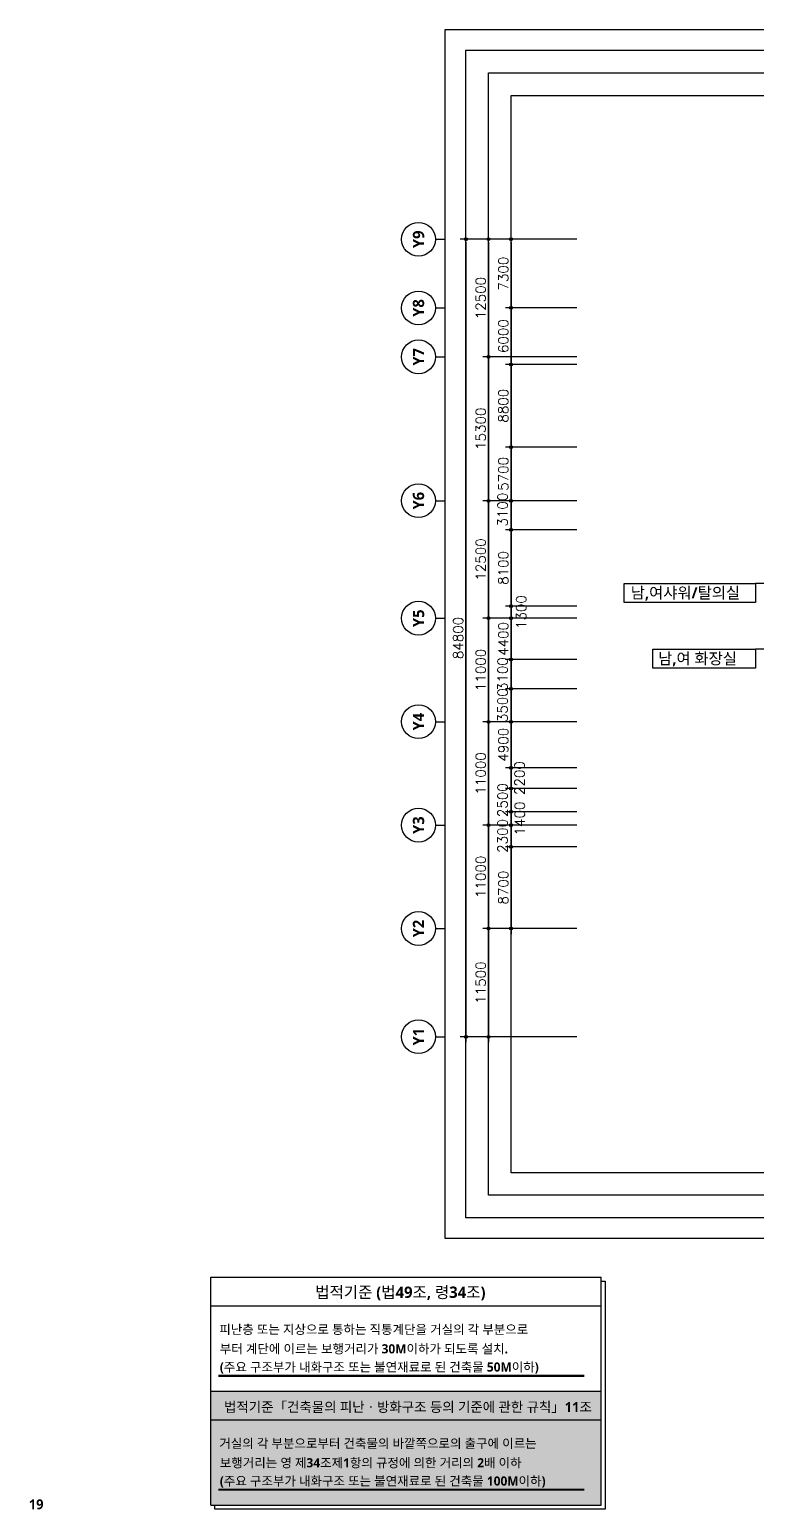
# Model space of a CAD drawing. Header units: millimetres. Extents: x 7833 to 190005487, y 7641 to 455456909.
# Drawn here: x 240546 to 317895, y 7643 to 165016 of the extents above; entities that cross this region are included whole.
import ezdxf
from ezdxf.enums import TextEntityAlignment as Align

# ---------------------------------------------------------------- set-up
doc = ezdxf.new("R2010")
doc.units = ezdxf.units.MM
doc.header["$LTSCALE"] = 200
doc.header["$MEASUREMENT"] = 0
doc.header["$PDSIZE"] = -10
doc.layers.get('0').update_dxf_attribs({"linetype": 'CONTINUOUS'})
doc.layers.get('Defpoints').update_dxf_attribs({"color": 153, "linetype": 'CONTINUOUS'})
for name, color, linetype in [('A-ANNO-TEXT2', 3, 'CONTINUOUS'), ('A-ANNO-TITL', 7, 'CONTINUOUS'), ('SOL-창고', 8, 'CONTINUOUS'), ('T1', 2, 'CONTINUOUS'), ('TEX', 3, 'CONTINUOUS'), ('X-SEC-종$0$A-ST-AXIS-BUB', 7, 'CONTINUOUS'), ('방수', 8, 'CONTINUOUS')]:
    doc.layers.add(name, color=color, linetype=linetype)
doc.layers.add('Defpoint', color=161, linetype='CONTINUOUS', plot=False)
doc.styles.add('SH_대대리576', font='')
doc.styles.get("Standard").update_dxf_attribs({"font": 'SIMPLEX.shx'})
doc.styles.get('SH_대대리576').set_extended_font_data('NanumGothic', bold=True)
doc.dimstyles.new('SHP 600', dxfattribs={"dimscale": 300, "dimtxt": 3.5, "dimasz": 1, "dimexe": 2, "dimexo": 2, "dimgap": 1, "dimtad": 1, "dimdec": 0, "dimzin": 0, "dimdsep": 46, "dimtxsty": 'Standard', "dimblk": 'DIMDOT', "dimcen": 0.09, "dimclrt": 3, "dimadec": 0, "dimazin": 1, "dimtfac": 1, "dimtdec": 0, "dimtix": 1, "dimtmove": 2, "dimatfit": 0, "dimldrblk": 'DIMDOT', "dimfxl": 1, "dimtolj": 1, "dimtzin": 0, "dimarcsym": 0})

# ---------------------------------------------------------------- blocks, each defined once
blk = doc.blocks.new('DIMDOT')
at = {"color": 0}
blk.add_line((-2, 0), (2, 0), dxfattribs=at)
for radius in [0.5, 0.25]:
    blk.add_circle((0, 0), radius, dxfattribs=at)
blk = doc.blocks.new('*D1820')
at = {"color": 0, "lineweight": -2}
for p, q in [((298782, 142716), (286382, 142716)), ((286982, 142416), (286982, 58216)), ((298782, 57916), (286382, 57916))]:
    blk.add_line(p, q, dxfattribs=at)
at = {"layer": 'Defpoints', "color": 0}
for p in [(299382, 142716), (286982, 57916), (299382, 57916)]:
    blk.add_point(p, dxfattribs=at)
at = {"color": 0, "linetype": 'ByBlock', "lineweight": -2, "xscale": 300, "yscale": 300, "zscale": 300}
for p, rotation in [((286982, 142716), 90), ((286982, 57916), 270)]:
    blk.add_blockref('DIMDOT', p, dxfattribs=dict(at, rotation=rotation))
at = {"color": 3, "insert": (286156, 100316), "char_height": 1050, "attachment_point": 5, "rotation": 90}
blk.add_mtext('\\A1;84800', dxfattribs=at)
blk = doc.blocks.new('*D1821')
at = {"color": 0, "lineweight": -2}
for p, q in [((298782, 69416), (288782, 69416)), ((289382, 69116), (289382, 58216)), ((298782, 57916), (288782, 57916))]:
    blk.add_line(p, q, dxfattribs=at)
at = {"layer": 'Defpoints', "color": 0}
for p in [(299382, 69416), (289382, 57916), (299382, 57916)]:
    blk.add_point(p, dxfattribs=at)
at = {"color": 0, "linetype": 'ByBlock', "lineweight": -2, "xscale": 300, "yscale": 300, "zscale": 300}
for p, rotation in [((289382, 69416), 90), ((289382, 57916), 270)]:
    blk.add_blockref('DIMDOT', p, dxfattribs=dict(at, rotation=rotation))
at = {"color": 3, "insert": (288556, 63666), "char_height": 1050, "attachment_point": 5, "rotation": 90}
blk.add_mtext('\\A1;11500', dxfattribs=at)
blk = doc.blocks.new('*D1822')
at = {"color": 0, "lineweight": -2}
for p, q in [((298782, 80416), (288782, 80416)), ((289382, 80116), (289382, 69716)), ((298782, 69416), (288782, 69416))]:
    blk.add_line(p, q, dxfattribs=at)
at = {"layer": 'Defpoints', "color": 0}
for p in [(299382, 80416), (289382, 69416), (299382, 69416)]:
    blk.add_point(p, dxfattribs=at)
at = {"color": 0, "linetype": 'ByBlock', "lineweight": -2, "xscale": 300, "yscale": 300, "zscale": 300}
for p, rotation in [((289382, 80416), 90), ((289382, 69416), 270)]:
    blk.add_blockref('DIMDOT', p, dxfattribs=dict(at, rotation=rotation))
at = {"color": 3, "insert": (288556, 74916), "char_height": 1050, "attachment_point": 5, "rotation": 90}
blk.add_mtext('\\A1;11000', dxfattribs=at)
blk = doc.blocks.new('*D1823')
at = {"color": 0, "lineweight": -2}
for p, q in [((298782, 91416), (288782, 91416)), ((289382, 91116), (289382, 80716)), ((298782, 80416), (288782, 80416))]:
    blk.add_line(p, q, dxfattribs=at)
at = {"layer": 'Defpoints', "color": 0}
for p in [(299382, 91416), (289382, 80416), (299382, 80416)]:
    blk.add_point(p, dxfattribs=at)
at = {"color": 0, "linetype": 'ByBlock', "lineweight": -2, "xscale": 300, "yscale": 300, "zscale": 300}
for p, rotation in [((289382, 91416), 90), ((289382, 80416), 270)]:
    blk.add_blockref('DIMDOT', p, dxfattribs=dict(at, rotation=rotation))
at = {"color": 3, "insert": (288556, 85916), "char_height": 1050, "attachment_point": 5, "rotation": 90}
blk.add_mtext('\\A1;11000', dxfattribs=at)
blk = doc.blocks.new('*D1824')
at = {"color": 0, "lineweight": -2}
for p, q in [((298782, 102416), (288782, 102416)), ((289382, 102116), (289382, 91716)), ((298782, 91416), (288782, 91416))]:
    blk.add_line(p, q, dxfattribs=at)
at = {"layer": 'Defpoints', "color": 0}
for p in [(299382, 102416), (289382, 91416), (299382, 91416)]:
    blk.add_point(p, dxfattribs=at)
at = {"color": 0, "linetype": 'ByBlock', "lineweight": -2, "xscale": 300, "yscale": 300, "zscale": 300}
for p, rotation in [((289382, 102416), 90), ((289382, 91416), 270)]:
    blk.add_blockref('DIMDOT', p, dxfattribs=dict(at, rotation=rotation))
at = {"color": 3, "insert": (288556, 96916), "char_height": 1050, "attachment_point": 5, "rotation": 90}
blk.add_mtext('\\A1;11000', dxfattribs=at)
blk = doc.blocks.new('*D1825')
at = {"color": 0, "lineweight": -2}
for p, q in [((298782, 114916), (288782, 114916)), ((289382, 114616), (289382, 102716)), ((298782, 102416), (288782, 102416))]:
    blk.add_line(p, q, dxfattribs=at)
at = {"layer": 'Defpoints', "color": 0}
for p in [(299382, 114916), (289382, 102416), (299382, 102416)]:
    blk.add_point(p, dxfattribs=at)
at = {"color": 0, "linetype": 'ByBlock', "lineweight": -2, "xscale": 300, "yscale": 300, "zscale": 300}
for p, rotation in [((289382, 114916), 90), ((289382, 102416), 270)]:
    blk.add_blockref('DIMDOT', p, dxfattribs=dict(at, rotation=rotation))
at = {"color": 3, "insert": (288556, 108666), "char_height": 1050, "attachment_point": 5, "rotation": 90}
blk.add_mtext('\\A1;12500', dxfattribs=at)
blk = doc.blocks.new('*D1826')
at = {"color": 0, "lineweight": -2}
for p, q in [((298782, 130216), (288782, 130216)), ((289382, 129916), (289382, 115216)), ((298782, 114916), (288782, 114916))]:
    blk.add_line(p, q, dxfattribs=at)
at = {"layer": 'Defpoints', "color": 0}
for p in [(299382, 130216), (289382, 114916), (299382, 114916)]:
    blk.add_point(p, dxfattribs=at)
at = {"color": 0, "linetype": 'ByBlock', "lineweight": -2, "xscale": 300, "yscale": 300, "zscale": 300}
for p, rotation in [((289382, 130216), 90), ((289382, 114916), 270)]:
    blk.add_blockref('DIMDOT', p, dxfattribs=dict(at, rotation=rotation))
at = {"color": 3, "insert": (288556, 122566), "char_height": 1050, "attachment_point": 5, "rotation": 90}
blk.add_mtext('\\A1;15300', dxfattribs=at)
blk = doc.blocks.new('*D1827')
at = {"color": 0, "lineweight": -2}
for p, q in [((298782, 142716), (288782, 142716)), ((289382, 142416), (289382, 130516)), ((298782, 130216), (288782, 130216))]:
    blk.add_line(p, q, dxfattribs=at)
at = {"layer": 'Defpoints', "color": 0}
for p in [(299382, 142716), (289382, 130216), (299382, 130216)]:
    blk.add_point(p, dxfattribs=at)
at = {"color": 0, "linetype": 'ByBlock', "lineweight": -2, "xscale": 300, "yscale": 300, "zscale": 300}
for p, rotation in [((289382, 142716), 90), ((289382, 130216), 270)]:
    blk.add_blockref('DIMDOT', p, dxfattribs=dict(at, rotation=rotation))
at = {"color": 3, "insert": (288556, 136466), "char_height": 1050, "attachment_point": 5, "rotation": 90}
blk.add_mtext('\\A1;12500', dxfattribs=at)
blk = doc.blocks.new('*D1828')
at = {"color": 0, "lineweight": -2}
for p, q in [((298782, 135416), (291182, 135416)), ((291782, 135116), (291782, 129716)), ((298782, 129416), (291182, 129416))]:
    blk.add_line(p, q, dxfattribs=at)
at = {"layer": 'Defpoints', "color": 0}
for p in [(299382, 135416), (291782, 129416), (299382, 129416)]:
    blk.add_point(p, dxfattribs=at)
at = {"color": 0, "linetype": 'ByBlock', "lineweight": -2, "xscale": 300, "yscale": 300, "zscale": 300}
for p, rotation in [((291782, 135416), 90), ((291782, 129416), 270)]:
    blk.add_blockref('DIMDOT', p, dxfattribs=dict(at, rotation=rotation))
at = {"color": 3, "insert": (290956, 132416), "char_height": 1050, "attachment_point": 5, "rotation": 90}
blk.add_mtext('\\A1;6000', dxfattribs=at)
blk = doc.blocks.new('*D1829')
at = {"color": 0, "lineweight": -2}
for p, q in [((298782, 129416), (291182, 129416)), ((291782, 129116), (291782, 120916)), ((298782, 120616), (291182, 120616))]:
    blk.add_line(p, q, dxfattribs=at)
at = {"layer": 'Defpoints', "color": 0}
for p in [(299382, 129416), (291782, 120616), (299382, 120616)]:
    blk.add_point(p, dxfattribs=at)
at = {"color": 0, "linetype": 'ByBlock', "lineweight": -2, "xscale": 300, "yscale": 300, "zscale": 300}
for p, rotation in [((291782, 129416), 90), ((291782, 120616), 270)]:
    blk.add_blockref('DIMDOT', p, dxfattribs=dict(at, rotation=rotation))
at = {"color": 3, "insert": (290956, 125016), "char_height": 1050, "attachment_point": 5, "rotation": 90}
blk.add_mtext('\\A1;8800', dxfattribs=at)
blk = doc.blocks.new('*D1830')
at = {"color": 0, "lineweight": -2}
for p, q in [((298782, 120616), (291182, 120616)), ((291782, 120316), (291782, 115216)), ((298782, 114916), (291182, 114916))]:
    blk.add_line(p, q, dxfattribs=at)
at = {"layer": 'Defpoints', "color": 0}
for p in [(299382, 120616), (291782, 114916), (299382, 114916)]:
    blk.add_point(p, dxfattribs=at)
at = {"color": 0, "linetype": 'ByBlock', "lineweight": -2, "xscale": 300, "yscale": 300, "zscale": 300}
for p, rotation in [((291782, 120616), 90), ((291782, 114916), 270)]:
    blk.add_blockref('DIMDOT', p, dxfattribs=dict(at, rotation=rotation))
at = {"color": 3, "insert": (290956, 117766), "char_height": 1050, "attachment_point": 5, "rotation": 90}
blk.add_mtext('\\A1;5700', dxfattribs=at)
blk = doc.blocks.new('*D1831')
at = {"color": 0, "lineweight": -2}
for p, q in [((298782, 114916), (291182, 114916)), ((291782, 114616), (291782, 112116)), ((298782, 111816), (291182, 111816))]:
    blk.add_line(p, q, dxfattribs=at)
at = {"layer": 'Defpoints', "color": 0}
for p in [(299382, 114916), (291782, 111816), (299382, 111816)]:
    blk.add_point(p, dxfattribs=at)
at = {"color": 0, "linetype": 'ByBlock', "lineweight": -2, "xscale": 300, "yscale": 300, "zscale": 300}
for p, rotation in [((291782, 114916), 90), ((291782, 111816), 270)]:
    blk.add_blockref('DIMDOT', p, dxfattribs=dict(at, rotation=rotation))
at = {"color": 3, "insert": (290881, 113966), "char_height": 1050, "attachment_point": 5, "rotation": 90}
blk.add_mtext('\\A1;3100', dxfattribs=at)
blk = doc.blocks.new('*D1832')
at = {"color": 0, "lineweight": -2}
for p, q in [((298782, 111816), (291182, 111816)), ((291782, 111516), (291782, 104016)), ((298782, 103716), (291182, 103716))]:
    blk.add_line(p, q, dxfattribs=at)
at = {"layer": 'Defpoints', "color": 0}
for p in [(299382, 111816), (291782, 103716), (299382, 103716)]:
    blk.add_point(p, dxfattribs=at)
at = {"color": 0, "linetype": 'ByBlock', "lineweight": -2, "xscale": 300, "yscale": 300, "zscale": 300}
for p, rotation in [((291782, 111816), 90), ((291782, 103716), 270)]:
    blk.add_blockref('DIMDOT', p, dxfattribs=dict(at, rotation=rotation))
at = {"color": 3, "insert": (290956, 107766), "char_height": 1050, "attachment_point": 5, "rotation": 90}
blk.add_mtext('\\A1;8100', dxfattribs=at)
blk = doc.blocks.new('*D1833')
at = {"color": 0, "lineweight": -2}
for p, q in [((298782, 103716), (291182, 103716)), ((298782, 102416), (291182, 102416)), ((291782, 103416), (291782, 102716))]:
    blk.add_line(p, q, dxfattribs=at)
at = {"layer": 'Defpoints', "color": 0}
for p in [(291782, 102416), (299382, 103716), (299382, 102416)]:
    blk.add_point(p, dxfattribs=at)
at = {"color": 0, "linetype": 'ByBlock', "lineweight": -2, "xscale": 300, "yscale": 300, "zscale": 300}
for p, rotation in [((291782, 103716), 90), ((291782, 102416), 270)]:
    blk.add_blockref('DIMDOT', p, dxfattribs=dict(at, rotation=rotation))
at = {"color": 3, "insert": (292867, 103066), "char_height": 1050, "attachment_point": 5, "rotation": 90}
blk.add_mtext('\\A1;1300', dxfattribs=at)
blk = doc.blocks.new('*D1834')
at = {"color": 0, "lineweight": -2}
for p, q in [((298782, 102416), (291182, 102416)), ((291782, 102116), (291782, 98316)), ((298782, 98016), (291182, 98016))]:
    blk.add_line(p, q, dxfattribs=at)
at = {"layer": 'Defpoints', "color": 0}
for p in [(299382, 102416), (291782, 98016), (299382, 98016)]:
    blk.add_point(p, dxfattribs=at)
at = {"color": 0, "linetype": 'ByBlock', "lineweight": -2, "xscale": 300, "yscale": 300, "zscale": 300}
for p, rotation in [((291782, 102416), 90), ((291782, 98016), 270)]:
    blk.add_blockref('DIMDOT', p, dxfattribs=dict(at, rotation=rotation))
at = {"color": 3, "insert": (290956, 100216), "char_height": 1050, "attachment_point": 5, "rotation": 90}
blk.add_mtext('\\A1;4400', dxfattribs=at)
blk = doc.blocks.new('*D1835')
at = {"color": 0, "lineweight": -2}
for p, q in [((298782, 98016), (291182, 98016)), ((291782, 97716), (291782, 95216)), ((298782, 94916), (291182, 94916))]:
    blk.add_line(p, q, dxfattribs=at)
at = {"layer": 'Defpoints', "color": 0}
for p in [(299382, 98016), (291782, 94916), (299382, 94916)]:
    blk.add_point(p, dxfattribs=at)
at = {"color": 0, "linetype": 'ByBlock', "lineweight": -2, "xscale": 300, "yscale": 300, "zscale": 300}
for p, rotation in [((291782, 98016), 90), ((291782, 94916), 270)]:
    blk.add_blockref('DIMDOT', p, dxfattribs=dict(at, rotation=rotation))
at = {"color": 3, "insert": (290881, 96466), "char_height": 1050, "attachment_point": 5, "rotation": 90}
blk.add_mtext('\\A1;3100', dxfattribs=at)
blk = doc.blocks.new('*D1836')
at = {"color": 0, "lineweight": -2}
for p, q in [((298782, 94916), (291182, 94916)), ((291782, 94616), (291782, 91716)), ((298782, 91416), (291182, 91416))]:
    blk.add_line(p, q, dxfattribs=at)
at = {"layer": 'Defpoints', "color": 0}
for p in [(299382, 94916), (291782, 91416), (299382, 91416)]:
    blk.add_point(p, dxfattribs=at)
at = {"color": 0, "linetype": 'ByBlock', "lineweight": -2, "xscale": 300, "yscale": 300, "zscale": 300}
for p, rotation in [((291782, 94916), 90), ((291782, 91416), 270)]:
    blk.add_blockref('DIMDOT', p, dxfattribs=dict(at, rotation=rotation))
at = {"color": 3, "insert": (290881, 93166), "char_height": 1050, "attachment_point": 5, "rotation": 90}
blk.add_mtext('\\A1;3500', dxfattribs=at)
blk = doc.blocks.new('*D1837')
at = {"color": 0, "lineweight": -2}
for p, q in [((298782, 91416), (291182, 91416)), ((291782, 91116), (291782, 86816)), ((298782, 86516), (291182, 86516))]:
    blk.add_line(p, q, dxfattribs=at)
at = {"layer": 'Defpoints', "color": 0}
for p in [(299382, 91416), (291782, 86516), (299382, 86516)]:
    blk.add_point(p, dxfattribs=at)
at = {"color": 0, "linetype": 'ByBlock', "lineweight": -2, "xscale": 300, "yscale": 300, "zscale": 300}
for p, rotation in [((291782, 91416), 90), ((291782, 86516), 270)]:
    blk.add_blockref('DIMDOT', p, dxfattribs=dict(at, rotation=rotation))
at = {"color": 3, "insert": (290956, 88966), "char_height": 1050, "attachment_point": 5, "rotation": 90}
blk.add_mtext('\\A1;4900', dxfattribs=at)
blk = doc.blocks.new('*D1838')
at = {"color": 0, "lineweight": -2}
for p, q in [((298782, 86516), (291182, 86516)), ((291782, 86216), (291782, 84616)), ((298782, 84316), (291182, 84316))]:
    blk.add_line(p, q, dxfattribs=at)
at = {"layer": 'Defpoints', "color": 0}
for p in [(299382, 86516), (291782, 84316), (299382, 84316)]:
    blk.add_point(p, dxfattribs=at)
at = {"color": 0, "linetype": 'ByBlock', "lineweight": -2, "xscale": 300, "yscale": 300, "zscale": 300}
for p, rotation in [((291782, 86516), 90), ((291782, 84316), 270)]:
    blk.add_blockref('DIMDOT', p, dxfattribs=dict(at, rotation=rotation))
at = {"color": 3, "insert": (292692, 85416), "char_height": 1050, "attachment_point": 5, "rotation": 90}
blk.add_mtext('\\A1;2200', dxfattribs=at)
blk = doc.blocks.new('*D1839')
at = {"color": 0, "lineweight": -2}
for p, q in [((298782, 84316), (291182, 84316)), ((291782, 84016), (291782, 82116)), ((298782, 81816), (291182, 81816))]:
    blk.add_line(p, q, dxfattribs=at)
at = {"layer": 'Defpoints', "color": 0}
for p in [(299382, 84316), (291782, 81816), (299382, 81816)]:
    blk.add_point(p, dxfattribs=at)
at = {"color": 0, "linetype": 'ByBlock', "lineweight": -2, "xscale": 300, "yscale": 300, "zscale": 300}
for p, rotation in [((291782, 84316), 90), ((291782, 81816), 270)]:
    blk.add_blockref('DIMDOT', p, dxfattribs=dict(at, rotation=rotation))
at = {"color": 3, "insert": (290881, 83066), "char_height": 1050, "attachment_point": 5, "rotation": 90}
blk.add_mtext('\\A1;2500', dxfattribs=at)
blk = doc.blocks.new('*D1840')
at = {"color": 0, "lineweight": -2}
for p, q in [((298782, 81816), (291182, 81816)), ((298782, 80416), (291182, 80416)), ((291782, 81516), (291782, 80716))]:
    blk.add_line(p, q, dxfattribs=at)
at = {"layer": 'Defpoints', "color": 0}
for p in [(291782, 80416), (299382, 81816), (299382, 80416)]:
    blk.add_point(p, dxfattribs=at)
at = {"color": 0, "linetype": 'ByBlock', "lineweight": -2, "xscale": 300, "yscale": 300, "zscale": 300}
for p, rotation in [((291782, 81816), 90), ((291782, 80416), 270)]:
    blk.add_blockref('DIMDOT', p, dxfattribs=dict(at, rotation=rotation))
at = {"color": 3, "insert": (292713, 81116), "char_height": 1050, "attachment_point": 5, "rotation": 90}
blk.add_mtext('\\A1;1400', dxfattribs=at)
blk = doc.blocks.new('*D1841')
at = {"color": 0, "lineweight": -2}
for p, q in [((298782, 80416), (291182, 80416)), ((291782, 80116), (291782, 78416)), ((298782, 78116), (291182, 78116))]:
    blk.add_line(p, q, dxfattribs=at)
at = {"layer": 'Defpoints', "color": 0}
for p in [(299382, 80416), (291782, 78116), (299382, 78116)]:
    blk.add_point(p, dxfattribs=at)
at = {"color": 0, "linetype": 'ByBlock', "lineweight": -2, "xscale": 300, "yscale": 300, "zscale": 300}
for p, rotation in [((291782, 80416), 90), ((291782, 78116), 270)]:
    blk.add_blockref('DIMDOT', p, dxfattribs=dict(at, rotation=rotation))
at = {"color": 3, "insert": (290881, 79266), "char_height": 1050, "attachment_point": 5, "rotation": 90}
blk.add_mtext('\\A1;2300', dxfattribs=at)
blk = doc.blocks.new('*D1842')
at = {"color": 0, "lineweight": -2}
for p, q in [((298782, 78116), (291182, 78116)), ((291782, 77816), (291782, 69716)), ((298782, 69416), (291182, 69416))]:
    blk.add_line(p, q, dxfattribs=at)
at = {"layer": 'Defpoints', "color": 0}
for p in [(299382, 78116), (291782, 69416), (299382, 69416)]:
    blk.add_point(p, dxfattribs=at)
at = {"color": 0, "linetype": 'ByBlock', "lineweight": -2, "xscale": 300, "yscale": 300, "zscale": 300}
for p, rotation in [((291782, 78116), 90), ((291782, 69416), 270)]:
    blk.add_blockref('DIMDOT', p, dxfattribs=dict(at, rotation=rotation))
at = {"color": 3, "insert": (290956, 73766), "char_height": 1050, "attachment_point": 5, "rotation": 90}
blk.add_mtext('\\A1;8700', dxfattribs=at)
blk = doc.blocks.new('*D1843')
at = {"color": 0, "lineweight": -2}
for p, q in [((298782, 142716), (291182, 142716)), ((291782, 142416), (291782, 135716)), ((298782, 135416), (291182, 135416))]:
    blk.add_line(p, q, dxfattribs=at)
at = {"layer": 'Defpoints', "color": 0}
for p in [(299382, 142716), (291782, 135416), (299382, 135416)]:
    blk.add_point(p, dxfattribs=at)
at = {"color": 0, "linetype": 'ByBlock', "lineweight": -2, "xscale": 300, "yscale": 300, "zscale": 300}
for p, rotation in [((291782, 142716), 90), ((291782, 135416), 270)]:
    blk.add_blockref('DIMDOT', p, dxfattribs=dict(at, rotation=rotation))
at = {"color": 3, "insert": (290956, 139066), "char_height": 1050, "attachment_point": 5, "rotation": 90}
blk.add_mtext('\\A1;7300', dxfattribs=at)
blk = doc.blocks.new('X-SEC-종$0$A-ST-AXIS-BUB-1')
at = {"layer": 'X-SEC-종$0$A-ST-AXIS-BUB'}
blk.add_line((0, 350), (0, 0), dxfattribs=at)
blk.add_circle((0, 950), 600, dxfattribs=at)
blk = doc.blocks.new('법적기준')
blk.add_wipeout([(1111323002, 333442679), (1111322977, 333402275), (1111323661, 333402275), (1111323661, 333401590), (1111392891, 333401590), (1111392891, 333441994), (1111392206, 333441994), (1111392206, 333442679)]).dxf.layer = '방수'
at = {"layer": 'SOL-창고'}
h = blk.add_hatch(color=254, dxfattribs=at)
h.paths.add_polyline_path([(1111392206, 333417426), (1111392206, 333422477), (1111323002, 333422477), (1111323002, 333417426)])
h.paths.add_polyline_path([(1111323002, 333417426), (1111323002, 333402275), (1111392206, 333402275), (1111392206, 333417426)])
at = {"color": 7}
for p, q in [((1111323002, 333402275), (1111323002, 333442679)), ((1111323002, 333442679), (1111392206, 333442679)), ((1111392206, 333402275), (1111392206, 333442679)), ((1111323002, 333437628), (1111392206, 333437628)), ((1111323002, 333422477), (1111392206, 333422477)), ((1111323002, 333417426), (1111392206, 333417426))]:
    blk.add_line(p, q, dxfattribs=at)
blk.add_line((1111322977, 333402275), (1111392206, 333402275))
blk.add_lwpolyline([(1111392206, 333441994), (1111392891, 333441994), (1111392891, 333401590), (1111323661, 333401590), (1111323661, 333402275)], dxfattribs=at)
at = {"layer": 'TEX', "color": 5}
for p, q in [((1111324342, 333425348), (1111389201, 333425348)), ((1111324342, 333425186), (1111389201, 333425186)), ((1111324342, 333405146), (1111389201, 333405146)), ((1111324342, 333404984), (1111389201, 333404984))]:
    blk.add_line(p, q, dxfattribs=at)
at = {"layer": 'T1', "color": 3, "style": 'SH_대대리576'}
for s, height, p in [('법적기준 (법49조, 령34조)', 2020.2, (1111341492, 333439023)), ('피난층 또는 지상으로 통하는 직통계단을 거실의 각 부분으로', 1623.93, (1111324483, 333432638)), ('부터 계단에 이르는 보행거리가 30M이하가 되도록 설치.', 1623.93, (1111324574, 333429194)), ('(주요 구조부가 내화구조 또는 불연재료로 된 건축물 50M이하)', 1623.93, (1111324574, 333425968)), ('법적기준「건축물의 피난ㆍ방화구조 등의 기준에 관한 규칙」11조', 1750, (1111325315, 333418821)), ('거실의 각 부분으로부터 건축물의 바깥쪽으로의 출구에 이르는', 1623.93, (1111324483, 333412437)), ('보행거리는 영 제34조제1항의 규정에 의한 거리의 2배 이하', 1623.93, (1111324574, 333408992)), ('(주요 구조부가 내화구조 또는 불연재료로 된 건축물 100M이하)', 1623.93, (1111324574, 333405766))]:
    blk.add_text(s, height=height, dxfattribs=at).set_placement(p)

msp = doc.modelspace()

# ---------------------------------------------------------------- linework, layer by layer
at = {"elevation": 103000}
for points in [[(303829.2, 106099.7), (317807.8, 106099.7), (317807.8, 104081.5), (303829.2, 104081.5)], [(306869.2, 99110.3), (317807.8, 99110.3), (317807.8, 97092.2), (306869.2, 97092.2)]]:
    msp.add_lwpolyline(points, close=True, dxfattribs=at)
for points in [[(331075.9, 106099.7), (317807.8, 106099.7)], [(330467.8, 99110.3), (327237.8, 99110.3), (317807.8, 99110.3)]]:
    msp.add_lwpolyline(points, dxfattribs=at)
at = {"layer": 'Defpoint', "elevation": 103000}
for points in [[(455981.8, 36444.9), (284781.8, 36444.9), (284781.8, 165016.3), (455981.8, 165016.3)], [(453781.8, 38644.9), (286981.8, 38644.9), (286981.8, 162816.3), (453781.8, 162816.3)], [(451381.8, 41044.9), (289381.8, 41044.9), (289381.8, 160416.3), (451381.8, 160416.3)], [(448981.8, 43444.9), (291781.8, 43444.9), (291781.8, 158016.3), (448981.8, 158016.3)]]:
    msp.add_lwpolyline(points, close=True, dxfattribs=at)

# ---------------------------------------------------------------- block references
at = {"layer": 'X-SEC-종$0$A-ST-AXIS-BUB', "xscale": 3, "yscale": 3, "zscale": 3, "rotation": 90}
for p in [(284781.8, 142716.3, 103000), (284781.8, 135416.3, 103000), (284781.8, 130216.3, 103000), (284781.8, 114916.3, 103000), (284781.8, 102416.3, 103000), (284781.8, 91416.3, 103000), (284781.8, 80416.3, 103000), (284781.8, 69416.3, 103000), (284781.8, 57916.3, 103000)]:
    msp.add_blockref('X-SEC-종$0$A-ST-AXIS-BUB-1', p, dxfattribs=at)
at = {"layer": '방수', "xscale": 0.6, "yscale": 0.6, "zscale": 0.6}
msp.add_blockref('법적기준', (-666533953.1, -200033282.6, 103000), dxfattribs=at)

# ---------------------------------------------------------------- texts
at = {"layer": 'A-ANNO-TEXT2', "style": 'SH_대대리576'}
for s, p in [('남,여샤워/탈의실', (304523.3, 104518.8, 103000)), ('남,여 화장실', (307438.3, 97529.5, 103000))]:
    msp.add_text(s, height=1200, dxfattribs=at).set_placement(p)
at = {"layer": 'A-ANNO-TITL', "style": 'SH_대대리576'}
msp.add_text('19', height=1050, dxfattribs=at).set_placement((241247.3, 8181.3), align=Align.MIDDLE)
at = {"layer": 'X-SEC-종$0$A-ST-AXIS-BUB', "style": 'SH_대대리576'}
for s, p in [('Y9', (281931.8, 142716.3, 103000)), ('Y8', (281931.8, 135416.3, 103000)), ('Y7', (281931.8, 130216.3, 103000)), ('Y6', (281931.8, 114916.3, 103000)), ('Y5', (281931.8, 102416.3, 103000)), ('Y4', (281931.8, 91416.3, 103000)), ('Y3', (281931.8, 80416.3, 103000)), ('Y2', (281931.8, 69416.3, 103000)), ('Y1', (281931.8, 57916.3, 103000))]:
    msp.add_text(s, height=1200, rotation=90, dxfattribs=at).set_placement(p, align=Align.MIDDLE_CENTER)

# ---------------------------------------------------------------- dimensions: what is measured, and where the dimension line sits
for base, p1, p2, picture, middle in [((286981.8, 57916.3, 103000), (299381.8, 142716.3, 103000), (299381.8, 57916.3, 103000), '*D1820', (286156.1, 100316.3, 103000)), ((289381.8, 130216.3, 103000), (299381.8, 142716.3, 103000), (299381.8, 130216.3, 103000), '*D1827', (288556.1, 136466.3, 103000)), ((291781.8, 135416.3, 103000), (299381.8, 142716.3, 103000), (299381.8, 135416.3, 103000), '*D1843', (290956.1, 139066.3, 103000)), ((291781.8, 129416.3, 103000), (299381.8, 135416.3, 103000), (299381.8, 129416.3, 103000), '*D1828', (290956.1, 132416.3, 103000)), ((289381.8, 114916.3, 103000), (299381.8, 130216.3, 103000), (299381.8, 114916.3, 103000), '*D1826', (288556.1, 122566.3, 103000)), ((291781.8, 120616.3, 103000), (299381.8, 129416.3, 103000), (299381.8, 120616.3, 103000), '*D1829', (290956.1, 125016.3, 103000)), ((291781.8, 114916.3, 103000), (299381.8, 120616.3, 103000), (299381.8, 114916.3, 103000), '*D1830', (290956.1, 117766.3, 103000)), ((289381.8, 102416.3, 103000), (299381.8, 114916.3, 103000), (299381.8, 102416.3, 103000), '*D1825', (288556.1, 108666.3, 103000)), ((291781.8, 103716.3, 103000), (299381.8, 111816.3, 103000), (299381.8, 103716.3, 103000), '*D1832', (290956.1, 107766.3, 103000)), ((289381.8, 91416.3, 103000), (299381.8, 102416.3, 103000), (299381.8, 91416.3, 103000), '*D1824', (288556.1, 96916.3, 103000)), ((291781.8, 98016.3, 103000), (299381.8, 102416.3, 103000), (299381.8, 98016.3, 103000), '*D1834', (290956.1, 100216.3, 103000)), ((289381.8, 80416.3, 103000), (299381.8, 91416.3, 103000), (299381.8, 80416.3, 103000), '*D1823', (288556.1, 85916.3, 103000)), ((291781.8, 86516.3, 103000), (299381.8, 91416.3, 103000), (299381.8, 86516.3, 103000), '*D1837', (290956.1, 88966.3, 103000)), ((289381.8, 69416.3, 103000), (299381.8, 80416.3, 103000), (299381.8, 69416.3, 103000), '*D1822', (288556.1, 74916.3, 103000)), ((291781.8, 69416.3, 103000), (299381.8, 78116.3, 103000), (299381.8, 69416.3, 103000), '*D1842', (290956.1, 73766.3, 103000)), ((289381.8, 57916.3, 103000), (299381.8, 69416.3, 103000), (299381.8, 57916.3, 103000), '*D1821', (288556.1, 63666.3, 103000))]:
    dim = msp.add_linear_dim(base=base, p1=p1, p2=p2, angle=90, dimstyle='SHP 600')
    dim.commit()
    dim.dimension.update_dxf_attribs({"geometry": picture, "text_midpoint": middle})
for base, p1, p2, picture, middle in [((291781.8, 111816.3, 103000), (299381.8, 114916.3, 103000), (299381.8, 111816.3, 103000), '*D1831', (290881.2, 113966.3, 103000)), ((291781.8, 102416.3, 103000), (299381.8, 103716.3, 103000), (299381.8, 102416.3, 103000), '*D1833', (292866.7, 103066.3, 103000)), ((291781.8, 94916.3, 103000), (299381.8, 98016.3, 103000), (299381.8, 94916.3, 103000), '*D1835', (290881.2, 96466.3, 103000)), ((291781.8, 91416.3, 103000), (299381.8, 94916.3, 103000), (299381.8, 91416.3, 103000), '*D1836', (290881.2, 93166.3, 103000)), ((291781.8, 84316.3, 103000), (299381.8, 86516.3, 103000), (299381.8, 84316.3, 103000), '*D1838', (292692.3, 85416.3, 103000)), ((291781.8, 81816.3, 103000), (299381.8, 84316.3, 103000), (299381.8, 81816.3, 103000), '*D1839', (290881.2, 83066.3, 103000)), ((291781.8, 80416.3, 103000), (299381.8, 81816.3, 103000), (299381.8, 80416.3, 103000), '*D1840', (292713.1, 81116.3, 103000)), ((291781.8, 78116.3, 103000), (299381.8, 80416.3, 103000), (299381.8, 78116.3, 103000), '*D1841', (290881.2, 79266.3, 103000))]:
    dim = msp.add_linear_dim(base=base, p1=p1, p2=p2, angle=90, dimstyle='SHP 600')
    dim.commit()
    dim.dimension.update_dxf_attribs({"geometry": picture, "text_midpoint": middle, "dimtype": 160})

doc.saveas('drawing.dxf')
